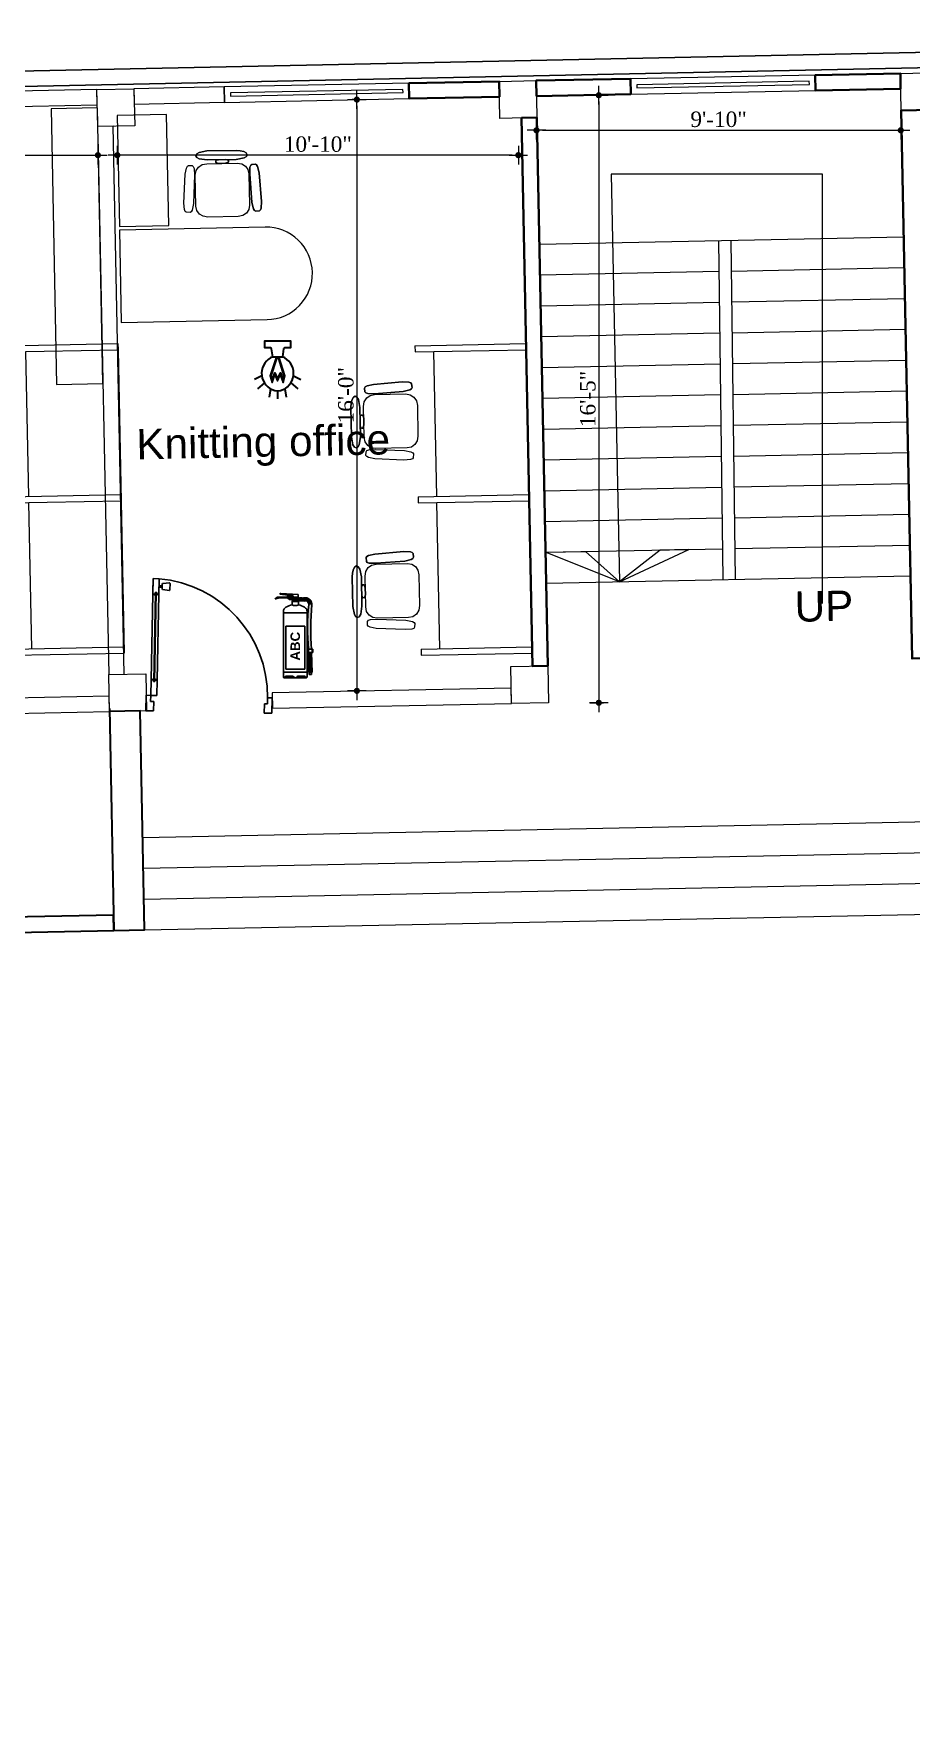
# Model space of a CAD drawing. Header units: inches. Extents: x -250485 to 735580, y -140410 to 288049.
# Drawn here: x 24158 to 24442, y 21796 to 22343 of the extents above; entities that cross this region are included whole.
import ezdxf

# ---------------------------------------------------------------- set-up
doc = ezdxf.new("R2010")
doc.units = ezdxf.units.IN
doc.header["$MEASUREMENT"] = 0
doc.header["$PDMODE"] = 35
doc.layers.get('0').update_dxf_attribs({"lineweight": 0})
doc.layers.get('Defpoints').update_dxf_attribs({"lineweight": 0})
for name, color, linetype, lineweight in [('A column', 106, 'Continuous', 40), ('A window', 150, 'Continuous', 0), ('COLUMN-2', 102, 'Continuous', 0), ('Emergency Light', 251, 'Continuous', 15), ('FURR', 207, 'Continuous', 5), ('Glass', 133, 'Continuous', 0), ('Layer1', 134, 'Continuous', 0), ('New furniture', 42, 'Continuous', 9), ('New stair', 40, 'Continuous', 35), ('new stair full height', 6, 'Continuous', 0), ('New Wall', 7, 'Continuous', 5), ('New window', 132, 'Continuous', 35), ('sheet', 7, 'Continuous', 15), ('TEX', 7, 'Continuous', 0), ('TEXT-BODY', 191, 'Continuous', 20), ('wall', 7, 'Continuous', 0)]:
    doc.layers.add(name, color=color, linetype=linetype, lineweight=lineweight)
for name, color, linetype in [('A site line', 7, 'Continuous'), ('A-Door', 150, 'Continuous'), ('FIREACC', 30, 'Continuous'), ('OUTSIDE', 253, 'Continuous')]:
    doc.layers.add(name, color=color, linetype=linetype)
doc.styles.add('REG', font='times.ttf')
doc.styles.get("Standard").update_dxf_attribs({"font": 'arialbd.ttf', "height": 24})
doc.styles.add('style1', font='arial.ttf')
doc.dimstyles.new('Dim-Pres', dxfattribs={"dimtxt": 5.5, "dimasz": 2, "dimexe": 1.5, "dimexo": 1.5, "dimgap": 1, "dimtad": 3, "dimdec": 0, "dimzin": 3, "dimdsep": 46, "dimlunit": 4, "dimtxsty": 'REG', "dimblk": 'point', "dimcen": 2, "dimclrd": 256, "dimclre": 256, "dimclrt": 7, "dimadec": 0, "dimazin": 0, "dimtfac": 0.75, "dimtdec": 0, "dimtmove": 1, "dimatfit": 3, "dimldrblk": 'point', "dimfxl": 0, "dimtolj": 1, "dimtzin": 0, "dimlwd": -1, "dimlwe": -1, "dimarcsym": 1})

# ---------------------------------------------------------------- blocks, each defined once
blk = doc.blocks.new('A$C410B7781')
at = {"layer": 'A window', "ltscale": 30}
blk.add_lwpolyline([(-51.04, 7.56), (-51.04, 2.56), (8.96, 2.56), (8.96, 7.56), (-51.04, 7.56)], dxfattribs=at)
blk.add_lwpolyline([(-49.04, 5.56), (-49.04, 4.56), (6.96, 4.56), (6.96, 5.56)], close=True, dxfattribs=at)
blk = doc.blocks.new('A$C1AFB17F6')
at = {"layer": 'FURR'}
for points in [[(2.91, 4.66), (3.26, 4.92), (3.51, 5.56), (3.6, 7.66), (3.09, 16.99), (2.62, 19.05), (2.27, 19.65), (1.89, 19.82), (0.69, 19.73), (0.34, 19.48), (0.13, 18.88), (0, 16.73), (0.6, 7.4), (1.03, 5.39), (1.33, 4.79), (1.71, 4.57)], [(17.5, 4.12), (19, 4.37), (20.2, 5.19), (20.97, 6.3), (21.27, 7.72), (21.27, 17.82), (20.97, 19.23), (20.2, 20.39), (19, 21.16), (17.5, 21.42), (7.63, 21.42), (6.13, 21.16), (4.93, 20.39), (4.12, 19.23), (3.86, 17.82), (3.86, 7.72), (4.12, 6.3), (4.93, 5.19), (6.13, 4.37), (7.63, 4.12)], [(23.41, 4.57), (23.76, 4.79), (24.1, 5.39), (24.53, 7.4), (25.13, 16.73), (25, 18.88), (24.78, 19.48), (24.44, 19.73), (23.24, 19.82), (22.86, 19.65), (22.51, 19.05), (22.04, 16.99), (21.53, 7.66), (21.61, 5.56), (21.87, 4.92), (22.21, 4.66)], [(17.24, 0), (18.61, 0.13), (19.77, 0.43), (20.54, 0.9), (20.84, 1.46), (20.84, 1.46), (20.54, 2.01), (19.77, 2.49), (17.24, 2.92), (7.8, 2.92), (5.23, 2.49), (4.46, 2.01), (4.2, 1.46), (4.2, 1.46), (4.46, 0.9), (5.23, 0.43), (7.8, 0)], [(13.72, 2.92), (14.36, 3), (14.66, 3.26), (14.66, 3.77), (13.72, 4.12), (11.49, 4.12), (10.55, 3.77), (10.55, 3.26), (10.81, 3), (11.49, 2.92)]]:
    blk.add_lwpolyline(points, close=True, dxfattribs=at)
for points in [[(3.6, 7.66), (3.09, 16.99), (2.62, 19.05), (2.27, 19.65), (1.89, 19.82), (0.69, 19.73), (0.34, 19.48), (0.13, 18.88), (0, 16.73), (0.6, 7.4), (1.03, 5.39), (1.33, 4.79), (1.71, 4.57), (2.91, 4.66), (3.26, 4.92), (3.51, 5.56), (3.6, 7.66)], [(7.63, 4.12), (17.5, 4.12), (19, 4.37), (20.2, 5.19), (20.97, 6.3), (21.27, 7.72), (21.27, 17.82), (20.97, 19.23), (20.2, 20.39), (19, 21.16), (17.5, 21.42), (7.63, 21.42), (6.13, 21.16), (4.93, 20.39), (4.12, 19.23), (3.86, 17.82), (3.86, 7.72), (4.12, 6.3), (4.93, 5.19), (6.13, 4.37), (7.63, 4.12)], [(21.53, 7.66), (22.04, 16.99), (22.51, 19.05), (22.86, 19.65), (23.24, 19.82), (24.44, 19.73), (24.78, 19.48), (25, 18.88), (25.13, 16.73), (24.53, 7.4), (24.1, 5.39), (23.76, 4.79), (23.41, 4.57), (22.21, 4.66), (21.87, 4.92), (21.61, 5.56), (21.53, 7.66)], [(7.8, 2.92), (17.24, 2.92), (19.77, 2.49), (20.54, 2.01), (20.84, 1.46), (20.84, 1.46), (20.54, 0.9), (19.77, 0.43), (18.61, 0.13), (17.24, 0), (7.8, 0), (5.23, 0.43), (4.46, 0.9), (4.2, 1.46), (4.2, 1.46), (4.46, 2.01), (5.23, 2.49), (7.8, 2.92)], [(11.49, 4.12), (13.72, 4.12), (14.66, 3.77), (14.66, 3.26), (14.36, 3), (13.72, 2.92), (11.49, 2.92), (10.81, 3), (10.55, 3.26), (10.55, 3.77), (11.49, 4.12)]]:
    blk.add_lwpolyline(points, dxfattribs=at)
blk = doc.blocks.new('A$C70336219')
at = {"layer": 'New furniture', "ltscale": 30, "elevation": -13.32}
blk.add_lwpolyline([(-65.58, -4.67), (-49.58, -4.67), (-49.58, 31.33), (-65.58, 31.33)], close=True, dxfattribs=at)
blk.add_lwpolyline([(-65.58, -4.67), (-49.58, -4.67), (-49.58, 31.33), (-65.58, 31.33)], close=True, dxfattribs=at)
at = {"layer": 'New furniture', "lineweight": 5, "elevation": -13.32}
blk.add_lwpolyline([(-65.58, -35.88), (-18.29, -35.88, 0.414214), (-3.29, -20.88), (-3.29, -20.88, 0.414214), (-18.29, -5.88), (-65.58, -5.88)], format="xyb", close=True, dxfattribs=at)
at = {"layer": 'New furniture', "xscale": -1, "rotation": 180}
blk.add_blockref('A$C1AFB17F6', (-44.48, 19.2, -13.32), dxfattribs=at)
blk = doc.blocks.new('A$C3E692030')
at = {"layer": 'Glass'}
for p, q in [((46.35, 100.43, -154.52), (10.35, 100.43, -154.52)), ((10.35, 100.43, -154.52), (10.35, 2.03, -154.52)), ((40.35, 100.43, -154.52), (40.35, 53.43, -154.52)), ((46.35, 102.43, -154.52), (46.35, 100.43, -154.52)), ((46.35, 53.43, -154.52), (10.35, 53.43, -154.52)), ((46.35, 51.43, -154.52), (10.35, 51.43, -154.52)), ((40.35, 51.43, -154.52), (40.35, 4.03, -154.52)), ((46.35, 53.43, -154.52), (46.35, 51.43, -154.52)), ((46.35, 4.03, -154.52), (10.35, 4.03, -154.52)), ((46.35, 2.03, -154.52), (10.35, 2.03, -154.52)), ((46.35, 4.03, -154.52), (46.35, 2.03, -154.52))]:
    blk.add_line(p, q, dxfattribs=at)
at = {"layer": 'Glass', "elevation": -154.52}
blk.add_lwpolyline([(46.35, 102.43), (10.35, 102.43), (10.35, 100.43)], dxfattribs=at)
at = {"layer": 'Glass', "xscale": 1.007734578024611, "yscale": 1.007734578024611, "zscale": 1.007734578024611, "rotation": 90}
for p in [(67.56, 65.45, -154.52), (68.19, 10.45, -154.52)]:
    blk.add_blockref('A$C1AFB17F6', p, dxfattribs=at)
blk = doc.blocks.new('A$C41F26458')
at = {"layer": 'A-Door'}
for p, q in [((-30.82, 93.07, 5.25), (-30.82, 87.23, 5.25)), ((-28.49, 93.07, 5.25), (-30.82, 93.07, 5.25)), ((-30.82, 90.44, 5.25), (-30.82, 89.86, 5.25)), ((-28.49, 87.23, 5.25), (-28.49, 93.07, 5.25)), ((-28.49, 90.44, 5.25), (-28.49, 89.86, 5.25)), ((-27.3, 90.44, 5.25), (-28.49, 90.44, 5.25)), ((-28.49, 89.86, 5.25), (-27.3, 89.86, 5.25)), ((-27.3, 91.05, 5.25), (-27.3, 89.25, 5.25)), ((-27.3, 89.86, 5.25), (-27.3, 90.44, 5.25)), ((-24.7, 91.58, 5.25), (-27.04, 91.34, 5.25)), ((-24.38, 89.01, 5.25), (-24.38, 91.29, 5.25)), ((-30.82, 87.23, 5.25), (-30.82, 54.7, 5.25)), ((-30.82, 87.23, 5.25), (-29.95, 87.23, 5.25)), ((-29.95, 87.81, 5.25), (-29.36, 87.81, 5.25)), ((-29.95, 87.23, 5.25), (-29.95, 87.81, 5.25)), ((-29.8, 87.81, 5.25), (-29.8, 54.11, 5.25)), ((-29.66, 87.81, 5.25), (-29.66, 54.11, 5.25)), ((-29.51, 87.81, 5.25), (-29.51, 54.11, 5.25)), ((-29.36, 87.81, 5.25), (-29.36, 87.23, 5.25)), ((-29.36, 87.23, 5.25), (-28.49, 87.23, 5.25)), ((-28.49, 87.23, 5.25), (-28.49, 54.7, 5.25)), ((-27.04, 88.96, 5.25), (-24.7, 88.72, 5.25)), ((-30.82, 48.86, 5.25), (-30.82, 54.7, 5.25)), ((-30.82, 54.7, 5.25), (-29.95, 54.7, 5.25)), ((-29.95, 54.7, 5.25), (-29.95, 54.11, 5.25)), ((-29.95, 54.11, 5.25), (-29.36, 54.11, 5.25)), ((-29.36, 54.11, 5.25), (-29.36, 54.7, 5.25)), ((-29.36, 54.7, 5.25), (-28.49, 54.7, 5.25)), ((-28.49, 54.7, 5.25), (-28.49, 48.86, 5.25)), ((-32.58, 48.86, 5.25), (-30.82, 48.86, 5.25)), ((-32.58, 43.02, 5.25), (-32.58, 48.86, 5.25)), ((-28.49, 48.86, 5.25), (-30.82, 48.86, 5.25)), ((-30.82, 48.86, 5.25), (-30.82, 46.52, 5.25)), ((-30.82, 46.52, 5.25), (-29.66, 46.52, 5.25)), ((-29.66, 46.52, 5.25), (-29.66, 43.02, 5.25)), ((12.22, 46.52, 5.25), (12.22, 43.02, 5.25)), ((13.39, 46.52, 5.25), (12.22, 46.52, 5.25)), ((15.14, 48.86, 5.25), (13.39, 48.86, 5.25)), ((13.39, 48.86, 5.25), (13.39, 46.52, 5.25)), ((15.14, 43.02, 5.25), (15.14, 48.86, 5.25)), ((-29.66, 43.02, 5.25), (-32.58, 43.02, 5.25)), ((12.22, 43.02, 5.25), (15.14, 43.02, 5.25))]:
    blk.add_line(p, q, dxfattribs=at)
blk.add_arc((-31.51, 48.27, 5.25), 44.9, 0.74522, 86.14639, dxfattribs=at)
at = {"layer": 'A-Door', "extrusion": (0, 0, -1)}
for centre, major_axis, start_param, end_param in [((-27.01, 91.05, 5.25), (-0.206, 0.206), 5.497787, 6.968915), ((-24.67, 91.29, 5.25), (-0.206, 0.206), 0.68573, 2.356194), ((-29.83, 87.28, 5.25), (-0.341, 0.341), 3.869573, 5.385489), ((-29.48, 87.28, 5.25), (0.341, 0.341), 0.897697, 2.413612), ((-27.01, 89.25, 5.25), (0.206, 0.206), 2.455863, 3.926991), ((-24.67, 89.01, 5.25), (0.206, 0.206), 0.785398, 2.455863)]:
    blk.add_ellipse(centre, major_axis=major_axis, ratio=1, start_param=start_param, end_param=end_param, dxfattribs=at)
at = {"layer": 'A-Door'}
for centre, major_axis, start_param, end_param in [((-29.83, 54.64, 5.25), (-0.341, -0.341), 3.869573, 5.385489), ((-29.48, 54.64, 5.25), (0.341, -0.341), 0.897697, 2.413612)]:
    blk.add_ellipse(centre, major_axis=major_axis, ratio=1, start_param=start_param, end_param=end_param, dxfattribs=at)
blk = doc.blocks.new('A$C16DB04AD')
at = {"layer": 'Emergency Light', "color": 154, "lineweight": 30}
for p, q in [((-6.54, -14.39), (-9.59, -15.98)), ((-5.43, -17.4), (-8.33, -19.77)), ((-2.95, -19.78), (-3.46, -23.22)), ((0, -20.7), (0, -24)), ((2.95, -19.78), (3.46, -23.22)), ((5.43, -17.4), (8.33, -19.77)), ((6.54, -14.39), (9.59, -15.98))]:
    blk.add_line(p, q, dxfattribs=at)
blk.add_lwpolyline([(-2, -6.57), (-2.49, -3.28, 0.371278), (-2.94, -2.89), (-5.25, -2.89), (-5.25, 0), (5.25, 0), (5.25, -2.89), (2.94, -2.89, 0.371278), (2.49, -3.28), (2, -6.57)], format="xyb", dxfattribs=at)
at = {"layer": 'Emergency Light', "color": 1, "lineweight": 30}
blk.add_lwpolyline([(-0.43, -6.57), (-3.01, -14.48), (-2.28, -17.27), (-1.1, -13.91), (0, -16.5), (1.1, -13.91), (2.28, -17.27), (3.01, -14.48), (0.43, -6.57)], dxfattribs=at)
at = {"layer": 'Emergency Light', "color": 154, "lineweight": 30}
blk.add_lwpolyline([(-2.02, -6.58), (2, -6.57)], dxfattribs=at)
at = {"layer": 'Emergency Light', "color": 1, "lineweight": 30}
blk.add_lwpolyline([(0.43, -7.28, 0.690361), (-0.43, -7.28), (-2.75, -14.5), (-2.25, -16.42), (-1.12, -13.21), (0, -15.86), (1.12, -13.21), (2.25, -16.42), (2.75, -14.5), (0.43, -7.28)], format="xyb", dxfattribs=at)
at = {"layer": 'Emergency Light', "color": 154, "lineweight": 30}
for centre, radius, start, end in [((0.78, -13.41), 7.38, 112.06714, 245.97666), ((-0.78, -13.41), 7.38, 294.02334, 67.93286), ((0, -15.96), 4.74, 241.9689, 298.0311)]:
    blk.add_arc(centre, radius, start, end, dxfattribs=at)
blk = doc.blocks.new('*U196')
at = {"layer": 'OUTSIDE', "linetype": 'Continuous'}
for points in [[(-100, 482), (-104, 460), (-79, 478)], [(-79, 478), (-104, 460), (-84, 462)], [(-84, 462), (-104, 460), (-77, 321)], [(-104, 460), (-97, 320), (-77, 321)], [(-85, 498), (-100, 482), (-47, 486)], [(-47, 486), (-100, 482), (-64, 484)], [(-64, 484), (-100, 482), (-79, 478)], [(-64, 504), (-85, 498), (-52, 503)], [(-52, 503), (-85, 498), (-47, 502)], [(-43, 502), (-85, 498), (-43, 486)], [(-85, 498), (-43, 502), (-47, 502)], [(-85, 498), (-47, 486), (-43, 486)], [(-52, 503), (-58, 504), (-64, 504)], [(-47, 486), (-64, 484), (-52, 485)], [(-52, 485), (-64, 484), (-58, 484)], [(-97, 320), (-102, 180), (-82, 180)], [(-77, 321), (-97, 320), (-82, 180)], [(-103, 111), (-104, 62), (-84, 62)], [(-82, 160), (-103, 111), (-83, 111)], [(-102, 160), (-103, 111), (-82, 160)], [(-83, 111), (-103, 111), (-84, 62)]]:
    blk.add_solid(points, dxfattribs=at)
blk = doc.blocks.new('*U195')
at = {"layer": 'OUTSIDE', "linetype": 'Continuous'}
for points in [[(0, 488), (-1, 487), (1, 486)], [(-1, 487), (0, 486), (1, 486)], [(0, 500), (0, 488), (1, 486)], [(1, 500), (0, 500), (1, 486)], [(1, 500), (1, 486), (2, 488)], [(1, 500), (1, 500), (2, 488)], [(1, 500), (1, 500), (1, 486)], [(2, 488), (1, 486), (2, 487)], [(2, 487), (1, 486), (2, 486)]]:
    blk.add_solid(points, dxfattribs=at)
blk = doc.blocks.new('ABC')
at = {"layer": 'FIREACC', "color": 11}
for p, q in [((-39151.6, 31714.1), (-39192.8, 31719.9)), ((-39100.5, 31717.2), (-39188.6, 31723.6)), ((-39135.7, 31711.8), (-39151.1, 31714)), ((-39100.5, 31717.2), (-39101.7, 31701.2)), ((-39154.2, 31706.6), (-39205.4, 31703.9)), ((-39153.3, 31701.1), (-39200, 31699.5)), ((-39175.5, 31633.6), (-39175.5, 31300.6)), ((-39133.8, 31707.7), (-39153.8, 31706.7)), ((-39127.3, 31701.9), (-39152.9, 31701.1)), ((-39133.7, 31709.3), (-39133.9, 31706.3)), ((-39099.5, 31682), (-39131.5, 31682)), ((-39131.5, 31682), (-39131.5, 31666)), ((-39126.8, 31704), (-39131.4, 31703.7)), ((-39100.3, 31685.2), (-39130.7, 31685.2)), ((-39130.7, 31683.6), (-39130.7, 31682)), ((-39100.3, 31683.6), (-39130.7, 31683.6)), ((-39129.4, 31697.8), (-39129.4, 31701.2)), ((-39129.4, 31701.2), (-39127.5, 31701.2)), ((-39129.4, 31685.2), (-39129.4, 31697.1)), ((-39127, 31701.2), (-39101.6, 31701.2)), ((-39105.9, 31702.6), (-39126.8, 31701.9)), ((-39105.9, 31705.1), (-39126.3, 31704)), ((-39106, 31703.5), (-39105.9, 31705.1)), ((-39102.2, 31701.2), (-39101.8, 31707.1)), ((-39101.6, 31685.2), (-39101.6, 31701.2)), ((-39100.3, 31683.6), (-39100.3, 31682)), ((-39099.5, 31682), (-39099.5, 31666)), ((-39055.5, 31633.6), (-39055.5, 31300.6)), ((-39128.8, 31305.6), (-39163.6, 31305.6)), ((-39102.2, 31305.6), (-39066.5, 31305.6))]:
    blk.add_line(p, q, dxfattribs=at)
for centre, radius in [((-39115.5, 31693.2), 8), ((-39115.5, 31693.2), 7.11), ((-39104.1, 31703.3), 0.818)]:
    blk.add_circle(centre, radius, dxfattribs=at)
for centre, radius, start, end in [((-39188.8, 31719.6), 4, 85.8388, 175.8388), ((-39136.1, 31709.5), 2.4, 355.8388, 82.00949), ((-39201.9, 31687.7), 16.6, 102.07309, 158.07865), ((-39195.2, 31655.6), 44.2, 96.19339, 120.02539), ((-39149.4, 31630.6), 26.3, 119.53105, 173.38982), ((-39115, 31581.1), 86.5, 100.99993, 123.20795), ((-39131.5, 31706.1), 2.4, 175.8388, 273.07991), ((-39130.7, 31684.4), 0.8, 90, 270), ((-39104.1, 31703.3), 1.96, 175.8388, 355.8388), ((-39100.3, 31684.4), 0.8, 270, 90), ((-39116, 31581.1), 86.5, 56.79205, 79.00007), ((-39081.6, 31630.6), 26.3, 6.61018, 60.46895), ((-39171.3, 31302.3), 4.51, 202.08138, 252.76633), ((-39172.9, 31302.4), 4.45, 276.37731, 340.98679), ((-39160, 31298.3), 9.06, 135.26832, 162.98104), ((-39164, 31301.8), 3.74, 83.25735, 130.41736), ((-39128.4, 31298.8), 6.79, 39.64174, 93.39989), ((-39115.8, 31305.7), 7.75, 199.80056, 272.52003), ((-39115.2, 31305.7), 7.75, 267.47997, 340.19944), ((-39102.6, 31298.8), 6.79, 86.60011, 140.35826), ((-39067, 31301.8), 3.74, 49.58264, 96.74265), ((-39071, 31298.3), 9.06, 17.01896, 44.73168), ((-39058.1, 31302.4), 4.45, 199.01321, 263.62269), ((-39059.7, 31302.3), 4.51, 287.23367, 337.91862)]:
    blk.add_arc(centre, radius, start, end, dxfattribs=at)
at = {"layer": 'OUTSIDE', "color": 11}
for p, q in [((-39055.5, 31626), (-39175.5, 31626)), ((-39125.1, 31706.4), (-39126.9, 31706.4)), ((-39126.9, 31705.7), (-39125.1, 31705.7)), ((-39118.4, 31695), (-39120.3, 31696.2)), ((-39116.2, 31689.4), (-39118.2, 31699.8)), ((-39115.8, 31697.9), (-39116.2, 31688.6)), ((-39115.8, 31697.9), (-39115.5, 31697.9)), ((-39115.8, 31697.9), (-39115.5, 31697.9)), ((-39115.1, 31697.9), (-39115.5, 31697.9)), ((-39115.1, 31697.9), (-39114.8, 31688.6)), ((-39114.8, 31689.4), (-39112.8, 31699.8)), ((-39112.6, 31695), (-39110.7, 31696.2)), ((-39101.7, 31701.2), (-39102.2, 31701.2)), ((-39096.3, 31699.5), (-39101.6, 31699.5)), ((-39096.3, 31695.5), (-39101.6, 31695.5)), ((-39096.3, 31690.9), (-39101.6, 31690.9)), ((-39096.3, 31686.9), (-39101.6, 31686.9)), ((-39096.3, 31699.5), (-39096.3, 31686.9)), ((-39080.4, 31698.9), (-39092, 31698.9)), ((-39080.3, 31697.8), (-39092, 31697.8)), ((-39080.3, 31688.6), (-39092, 31688.6)), ((-39080.4, 31687.5), (-39092, 31687.5)), ((-39080.3, 31701.2), (-39091.7, 31701.2)), ((-39080.3, 31685.2), (-39091.7, 31685.2)), ((-39080.3, 31701.2), (-39080.3, 31685.2)), ((-39080.2, 31686.6), (-39077.6, 31686.6)), ((-39063.4, 31685.2), (-39068.2, 31685.2)), ((-39055.5, 31326), (-39175.5, 31326)), ((-39058.3, 31298), (-39172.7, 31298))]:
    blk.add_line(p, q, dxfattribs=at)
at = {"layer": 'OUTSIDE', "color": 1}
for p, q in [((-39080.2, 31699.8), (-39077.6, 31699.8)), ((-39063.4, 31701.2), (-39068.2, 31701.2)), ((-39163.5, 31341.8), (-39163.5, 31557.8)), ((-39163.5, 31557.8), (-39067.5, 31557.8)), ((-39067.5, 31557.8), (-39067.5, 31341.8)), ((-39055.5, 31442), (-39027.5, 31442)), ((-39055.5, 31426), (-39027.5, 31426)), ((-39049.5, 31442), (-39049.5, 31426)), ((-39029.6, 31442), (-39029.6, 31426)), ((-39027.5, 31442), (-39027.5, 31426)), ((-39067.5, 31341.8), (-39163.5, 31341.8)), ((-39049, 31347.6), (-39049, 31346)), ((-39049, 31347.6), (-39029.8, 31347.6)), ((-39048.6, 31346), (-39049, 31346)), ((-39049, 31346), (-39049, 31328)), ((-39048.6, 31345.9), (-39048.6, 31328)), ((-39047.4, 31326), (-39031.4, 31326)), ((-39046.2, 31325), (-39046.2, 31326)), ((-39032.6, 31325), (-39046.2, 31325)), ((-39043.3, 31346), (-39045.7, 31346)), ((-39045.7, 31345.9), (-39045.7, 31328)), ((-39045.7, 31325), (-39045.7, 31314)), ((-39033.2, 31324.1), (-39045.7, 31324.1)), ((-39045.7, 31314), (-39033.2, 31314)), ((-39043.3, 31345.9), (-39043.3, 31328)), ((-39040.6, 31326), (-39040.6, 31346)), ((-39040.6, 31326), (-39040.6, 31346)), ((-39040.6, 31346), (-39038.2, 31346)), ((-39038.2, 31326), (-39038.2, 31346)), ((-39035.6, 31346), (-39033.2, 31346)), ((-39035.6, 31345.9), (-39035.6, 31328)), ((-39033.2, 31345.9), (-39033.2, 31328)), ((-39033.2, 31325), (-39033.2, 31314)), ((-39032.6, 31325), (-39032.6, 31326)), ((-39030.3, 31346), (-39029.8, 31346)), ((-39030.3, 31345.9), (-39030.3, 31328)), ((-39029.8, 31347.6), (-39029.8, 31346)), ((-39029.8, 31346), (-39029.8, 31328))]:
    blk.add_line(p, q, dxfattribs=at)
at = {"layer": 'OUTSIDE', "color": 11}
for centre, radius, start, end in [((-39140.2, 31705.9), 14, 1.77957, 358.97453), ((-39140.2, 31705.9), 13.6, 1.83687, 358.94152), ((-39118, 31687.9), 25.7, 238.3845, 275.60378), ((-39126.9, 31706), 0.343, 90, 270), ((-39125.1, 31706), 0.343, 270, 90), ((-39115.5, 31693.2), 5.65, 115.63076, 148.08375), ((-39115.5, 31693.2), 3.41, 125.50028, 148.08375), ((-39115.5, 31687.6), 1.22, 124.19912, 55.3937), ((-39113.4, 31689.8), 27.6, 265.6954, 300.31632), ((-39115.5, 31693.2), 3.41, 31.91625, 54.49972), ((-39115.5, 31693.2), 5.65, 31.91625, 64.36924), ((-39091.5, 31693.8), 7.45, 91.18835, 129.78732), ((-39091.5, 31692.6), 7.45, 230.21268, 268.81165), ((-39089.6, 31693.2), 5.13, 117.45336, 242.54664), ((-39091.9, 31700.9), 1.98, 181.04736, 268.0119), ((-39091.9, 31685.5), 1.98, 91.9881, 178.95264), ((-39066.2, 31730.2), 45.1, 255.45516, 267.51639), ((-39063.5, 31669), 32.2, 354.97374, 89.84436), ((-39063.5, 31669), 16.2, 356.22735, 89.67485), ((-37883.4, 31547.2), 1170.2, 174.07729, 185.15561)]:
    blk.add_arc(centre, radius, start, end, dxfattribs=at)
at = {"layer": 'OUTSIDE', "color": 1}
for centre, radius, start, end in [((-39066.2, 31656.2), 45.1, 92.48361, 104.54484), ((-37872.2, 31546.6), 1165.4, 174.11132, 185.14939), ((-35847.1, 31458.9), 3202.3, 180.58939, 181.99252), ((-35847.1, 31458.9), 3186.3, 180.59235, 182.00253), ((-39046.1, 31328.7), 2.97, 192.25412, 244.01904), ((-39045.7, 31328.7), 2.97, 192.25412, 244.01904), ((-39042.8, 31328.7), 2.97, 192.25412, 244.01904), ((-39040.4, 31328.7), 2.97, 192.25412, 244.01904), ((-39038.5, 31328.7), 2.97, 295.98096, 347.74588), ((-39036.1, 31328.7), 2.97, 295.98096, 347.74588), ((-39033.2, 31328.7), 2.97, 295.98096, 347.74588), ((-39032.7, 31328.7), 2.97, 295.98096, 347.74588)]:
    blk.add_arc(centre, radius, start, end, dxfattribs=at)
at = {"layer": 'OUTSIDE', "color": 11, "linetype": 'Continuous', "xscale": -0.8000000000029104, "yscale": 0.7999999999992724, "zscale": 0.7999999999999443}
blk.add_blockref('*U195', (-39114.8, 31298), dxfattribs=at)
at = {"layer": 'OUTSIDE', "color": 1, "linetype": 'Continuous', "xscale": -0.8000000000029104, "yscale": 0.7999999999992724, "zscale": 0.7999999999999443}
blk.add_blockref('*U196', (-39114.8, 31298), dxfattribs=at)
at = {"layer": 'sheet', "color": 5, "insert": (-39091, 31384.5), "char_height": 48, "width": 165, "attachment_point": 7, "rotation": 90}
blk.add_mtext('{\\C6;ABC}', dxfattribs=at)
blk = doc.blocks.new('dot')
at = {"color": 4}
for p, q in [((-1.5, 0), (1.5, 0)), ((0, 1.5), (0, -1.5))]:
    blk.add_line(p, q, dxfattribs=at)
at = {"color": 6, "const_width": 0.5}
blk.add_lwpolyline([(-0.25, 0, 1), (0.25, 0, 1)], format="xyb", close=True, dxfattribs=at)
blk = doc.blocks.new('point')
blk.add_blockref('dot', (0, 0))
blk = doc.blocks.new('*D388')
at = {"layer": 'Defpoints', "color": 0, "ltscale": 30, "transparency": 16777216}
for p in [(24055.39, 22310.54, -11.61), (24178.33, 22310, -12.82), (24178.33, 22303.69)]:
    blk.add_point(p, dxfattribs=at)
at = {"layer": 'Layer1', "ltscale": 30, "transparency": 16777216}
for p, q in [((24055.39, 22305.4), (24055.39, 22302.19)), ((24057.39, 22303.69), (24176.33, 22303.69)), ((24178.33, 22305.05), (24178.33, 22302.19))]:
    blk.add_line(p, q, dxfattribs=at)
at = {"layer": 'Layer1', "ltscale": 30, "transparency": 16777216, "xscale": 2, "yscale": 2, "zscale": 2, "rotation": 180}
blk.add_blockref('point', (24055.39, 22303.69), dxfattribs=at)
at = {"layer": 'Layer1', "ltscale": 30, "transparency": 16777216, "xscale": 2, "yscale": 2, "zscale": 2}
blk.add_blockref('point', (24178.33, 22303.69), dxfattribs=at)
at = {"layer": 'Layer1', "color": 7, "ltscale": 30, "transparency": 16777216, "insert": (24116.86, 22307.24), "char_height": 5, "attachment_point": 5, "style": 'REG'}
blk.add_mtext('\\A1;10\'-3"', dxfattribs=at)
blk = doc.blocks.new('*D389')
at = {"layer": 'Defpoints', "color": 0, "ltscale": 30, "transparency": 16777216}
for p in [(24264.02, 22321.72, -11.61), (24262.33, 22129.96), (24267.86, 22129.96, -12.82)]:
    blk.add_point(p, dxfattribs=at)
at = {"layer": 'Layer1', "ltscale": 30, "transparency": 16777216}
for p, q in [((24262.29, 22321.72), (24260.83, 22321.72)), ((24262.33, 22319.72), (24262.33, 22131.96)), ((24263.47, 22129.96), (24260.83, 22129.96))]:
    blk.add_line(p, q, dxfattribs=at)
at = {"layer": 'Layer1', "ltscale": 30, "transparency": 16777216, "xscale": 2, "yscale": 2, "zscale": 2}
for p, rotation in [((24262.33, 22321.72), 90), ((24262.33, 22129.96), 270)]:
    blk.add_blockref('point', p, dxfattribs=dict(at, rotation=rotation))
at = {"layer": 'Layer1', "color": 7, "ltscale": 30, "transparency": 16777216, "insert": (24258.78, 22225.84), "char_height": 5, "attachment_point": 5, "rotation": 90, "style": 'REG'}
blk.add_mtext('\\A1;16\'-0"', dxfattribs=at)
blk = doc.blocks.new('*D390')
at = {"layer": 'Defpoints', "color": 0, "ltscale": 30, "transparency": 16777216}
for p in [(24184.64, 22313.13, -11.61), (24314.7, 22315.74, -11.61), (24184.64, 22303.69)]:
    blk.add_point(p, dxfattribs=at)
at = {"layer": 'Layer1', "ltscale": 30, "transparency": 16777216}
for p, q in [((24184.64, 22305.96), (24184.64, 22302.19)), ((24314.7, 22306.37), (24314.7, 22302.19)), ((24312.7, 22303.69), (24186.64, 22303.69))]:
    blk.add_line(p, q, dxfattribs=at)
at = {"layer": 'Layer1', "ltscale": 30, "transparency": 16777216, "xscale": 2, "yscale": 2, "zscale": 2, "rotation": 180}
blk.add_blockref('point', (24184.64, 22303.69), dxfattribs=at)
at = {"layer": 'Layer1', "ltscale": 30, "transparency": 16777216, "xscale": 2, "yscale": 2, "zscale": 2}
blk.add_blockref('point', (24314.7, 22303.69), dxfattribs=at)
at = {"layer": 'Layer1', "color": 7, "ltscale": 30, "transparency": 16777216, "insert": (24249.67, 22307.24), "char_height": 5, "attachment_point": 5, "style": 'REG'}
blk.add_mtext('\\A1;10\'-10"', dxfattribs=at)
blk = doc.blocks.new('*D391')
at = {"layer": 'Defpoints', "color": 0, "ltscale": 30, "transparency": 16777216}
for p in [(24320.58, 22321.86, -11.61), (24438.72, 22324.23, -11.61), (24438.72, 22311.75)]:
    blk.add_point(p, dxfattribs=at)
at = {"layer": 'Layer1', "ltscale": 30, "transparency": 16777216}
for p, q in [((24320.58, 22314.14), (24320.58, 22310.25)), ((24322.58, 22311.75), (24436.72, 22311.75)), ((24438.72, 22314.48), (24438.72, 22310.25))]:
    blk.add_line(p, q, dxfattribs=at)
at = {"layer": 'Layer1', "ltscale": 30, "transparency": 16777216, "xscale": 2, "yscale": 2, "zscale": 2, "rotation": 180}
blk.add_blockref('point', (24320.58, 22311.75), dxfattribs=at)
at = {"layer": 'Layer1', "ltscale": 30, "transparency": 16777216, "xscale": 2, "yscale": 2, "zscale": 2}
blk.add_blockref('point', (24438.72, 22311.75), dxfattribs=at)
at = {"layer": 'Layer1', "color": 7, "ltscale": 30, "transparency": 16777216, "insert": (24379.65, 22315.3), "char_height": 5, "attachment_point": 5, "style": 'REG'}
blk.add_mtext('\\A1;9\'-10"', dxfattribs=at)
blk = doc.blocks.new('*D392')
at = {"layer": 'Defpoints', "color": 0, "ltscale": 30, "transparency": 16777216}
for p in [(24334.35, 22323.13, -11.61), (24324.5, 22126.1, -12.82), (24340.79, 22126.1)]:
    blk.add_point(p, dxfattribs=at)
at = {"layer": 'Layer1', "ltscale": 30, "transparency": 16777216}
for p, q in [((24339.19, 22323.13), (24342.29, 22323.13)), ((24340.79, 22321.13), (24340.79, 22128.1)), ((24337.83, 22126.1), (24342.29, 22126.1))]:
    blk.add_line(p, q, dxfattribs=at)
at = {"layer": 'Layer1', "ltscale": 30, "transparency": 16777216, "xscale": 2, "yscale": 2, "zscale": 2}
for p, rotation in [((24340.79, 22323.13), 90), ((24340.79, 22126.1), 270)]:
    blk.add_blockref('point', p, dxfattribs=dict(at, rotation=rotation))
at = {"layer": 'Layer1', "color": 7, "ltscale": 30, "transparency": 16777216, "insert": (24337.25, 22224.62), "char_height": 5, "attachment_point": 5, "rotation": 90, "style": 'REG'}
blk.add_mtext('\\A1;16\'-5"', dxfattribs=at)

msp = doc.modelspace()

# ---------------------------------------------------------------- linework, layer by layer
at = {"layer": 'A column', "color": 7, "ltscale": 30, "elevation": -11.61}
for points in [[(24279.33, 22322.03), (24308.56, 22322.62), (24308.46, 22327.62), (24279.23, 22327.03)], [(24320.56, 22322.86), (24351.14, 22323.47), (24351.04, 22328.47), (24320.46, 22327.86)], [(24411.12, 22324.67), (24438.7, 22325.23), (24438.6, 22330.23), (24411.02, 22329.67)]]:
    msp.add_lwpolyline(points, close=True, dxfattribs=at)
at = {"layer": 'A column', "color": 7, "ltscale": 30}
for points, elevation in [([(24448.84, 22318.43), (24452.41, 22140.63), (24442.41, 22140.43), (24438.84, 22318.23), (24448.84, 22318.43)], -24.93), ([(24315.7, 22315.76), (24319.26, 22137.99), (24324.26, 22138.09), (24320.7, 22315.86), (24315.7, 22315.76)], -11.61)]:
    msp.add_lwpolyline(points, dxfattribs=dict(at, elevation=elevation))
at = {"layer": 'A site line', "color": 7, "ltscale": 30, "elevation": -11.61}
for points in [[(22207.16, 21197.58), (22234.13, 22291.01), (24734.61, 22343.08), (24725.77, 21985.96)], [(22212.16, 21197.46), (22239.01, 22286.12), (24729.48, 22337.97), (24720.77, 21986.08)]]:
    msp.add_lwpolyline(points, dxfattribs=at)
at = {"layer": 'COLUMN-2', "color": 7, "ltscale": 20000}
for points, elevation in [([(24308.46, 22327.62), (24320.46, 22327.86), (24320.7, 22315.86), (24308.7, 22315.62), (24308.46, 22327.62)], -11.61), ([(24438.6, 22330.23), (24450.6, 22330.47), (24450.84, 22318.47), (24438.84, 22318.23), (24438.6, 22330.23)], -11.61), ([(24178.03, 22325), (24190.02, 22325.24), (24190.26, 22313.24), (24178.27, 22313), (24178.03, 22325)], -11.61), ([(24312.26, 22137.85), (24324.26, 22138.09), (24324.5, 22126.1), (24312.5, 22125.86), (24312.26, 22137.85)], -12.82), ([(24181.83, 22135.24), (24193.83, 22135.48), (24194.07, 22123.48), (24182.07, 22123.24), (24181.83, 22135.24)], -12.82)]:
    msp.add_lwpolyline(points, dxfattribs=dict(at, elevation=elevation))
at = {"layer": 'New stair', "color": 7, "ltscale": 30}
for points, elevation in [([(24182.05, 22124.24), (24183.5, 22052.25), (24193.49, 22052.45), (24192.07, 22123.44), (24182.07, 22123.24)], -12.35), ([(24060.62, 22049.79), (24183.5, 22052.25), (24183.4, 22057.25), (24060.52, 22054.79), (24060.62, 22049.79)], -12.61)]:
    msp.add_lwpolyline(points, dxfattribs=dict(at, elevation=elevation))
at = {"layer": 'new stair full height', "color": 7, "ltscale": 30}
for p, q in [((24192.89, 22082.45, -12.34), (24723.42, 22093.09, -11.33)), ((24193.09, 22072.45, -12.34), (24723.17, 22083.08, -11.33)), ((24193.29, 22062.45, -12.34), (24722.93, 22073.07, -11.33)), ((24193.49, 22052.45, -12.34), (24722.68, 22063.07, -11.33))]:
    msp.add_line(p, q, dxfattribs=at)
at = {"layer": 'New Wall', "color": 7, "ltscale": 30}
for points, elevation in [([(24146.68, 22319.37), (24178.13, 22320), (24178.03, 22325), (24146.58, 22324.37)], -11.61), ([(24190.12, 22320.24), (24219.35, 22320.83), (24219.25, 22325.83), (24190.02, 22325.24)], -11.61), ([(24234.96, 22124.3), (24312.5, 22125.86), (24312.4, 22130.85), (24234.86, 22129.3)], -12.82), ([(24150.63, 22122.61), (24182.07, 22123.24), (24181.97, 22128.24), (24150.53, 22127.61)], -12.82)]:
    msp.add_lwpolyline(points, close=True, dxfattribs=dict(at, elevation=elevation))
at = {"layer": 'New Wall', "color": 7, "ltscale": 30, "elevation": -12.82}
msp.add_lwpolyline([(24178.33, 22310), (24181.83, 22135.24), (24186.83, 22135.34), (24183.27, 22313.1), (24178.27, 22313)], dxfattribs=at)
at = {"layer": 'TEX', "color": 7, "lineweight": 0, "ltscale": 30, "elevation": -12.82}
msp.add_lwpolyline([(24178.15, 22319), (24163.15, 22318.7), (24164.94, 22229.32), (24179.94, 22229.62), (24178.15, 22319)], dxfattribs=at)
at = {"layer": 'TEXT-BODY', "color": 7, "ltscale": 30}
for points, elevation in [([(24413.32, 22158.25), (24413.32, 22297.5), (24344.83, 22297.5), (24347.48, 22165.37), (24323.52, 22174.89), (24336.49, 22175.15), (24347.48, 22165.37), (24370.02, 22175.82), (24360.7, 22175.63), (24347.48, 22165.37)], -11.61), ([(24321.52, 22274.87), (24439.67, 22277.24)], -11.61), ([(24381.09, 22166.04), (24379.73, 22276.05)], -12.82), ([(24385.09, 22166.12), (24383.73, 22276.1)], -12.82), ([(24383.85, 22266.12), (24439.87, 22267.24)], -11.61), ([(24321.72, 22264.87), (24379.85, 22266.04)], -11.61), ([(24383.97, 22256.12), (24440.07, 22257.24)], -11.61), ([(24321.92, 22254.87), (24379.98, 22256.04)], -11.61), ([(24322.12, 22244.87), (24380.1, 22246.04)], -11.61), ([(24384.1, 22246.12), (24440.27, 22247.24)], -11.61), ([(24322.32, 22234.88), (24380.22, 22236.04)], -11.61), ([(24322.32, 22234.88), (24380.22, 22236.04)], -11.61), ([(24384.22, 22236.12), (24440.47, 22237.24)], -11.61), ([(24384.22, 22236.12), (24440.47, 22237.24)], -11.61), ([(24322.52, 22224.88), (24380.35, 22226.04)], -11.61), ([(24384.35, 22226.12), (24440.67, 22227.25)], -11.61), ([(24322.72, 22214.88), (24380.47, 22216.04)], -11.61), ([(24384.47, 22216.12), (24440.87, 22217.25)], -11.61), ([(24384.6, 22206.12), (24441.07, 22207.25)], -11.61), ([(24384.6, 22206.12), (24441.07, 22207.25)], -11.61), ([(24322.92, 22204.88), (24380.6, 22206.04)], -11.61), ([(24322.92, 22204.88), (24380.6, 22206.04)], -11.61), ([(24323.12, 22194.88), (24380.72, 22196.04)], -11.61), ([(24323.12, 22194.88), (24380.72, 22196.04)], -11.61), ([(24384.72, 22196.12), (24441.27, 22197.25)], -11.61), ([(24384.72, 22196.12), (24441.27, 22197.25)], -11.61), ([(24323.32, 22184.89), (24380.85, 22186.04)], -11.61), ([(24384.84, 22186.12), (24441.47, 22187.25)], -11.61), ([(24323.52, 22174.89), (24380.97, 22176.04)], -11.61), ([(24384.97, 22176.12), (24441.67, 22177.26)], -11.61), ([(24323.72, 22164.89), (24441.87, 22167.26)], -11.61)]:
    msp.add_lwpolyline(points, dxfattribs=dict(at, elevation=elevation))

# ---------------------------------------------------------------- block references
at = {"layer": 'Emergency Light', "lineweight": 30, "xscale": 0.7868064756185049, "yscale": 0.7868064756185049, "zscale": 0.7868064756213451}
msp.add_blockref('A$C16DB04AD', (24236.62, 22243.5), dxfattribs=at)
at = {"layer": 'New furniture', "color": 7, "ltscale": 30, "rotation": 1.148867974906783}
msp.add_blockref('A$C70336219', (24250.77, 22286.59, 1.71), dxfattribs=at)
at = {"layer": 'New window', "color": 7, "ltscale": 30, "rotation": 1.148867974906783}
for p in [(24402.22, 22321.94, -11.61), (24270.43, 22319.29, -11.61)]:
    msp.add_blockref('A$C410B7781', p, dxfattribs=at)
at = {"layer": 'TEX', "color": 7, "lineweight": 0, "ltscale": 30, "xscale": -1, "rotation": 1.148867974906755}
for p in [(24197.21, 22140.4, 142.91), (24329.57, 22140.4, 142.91)]:
    msp.add_blockref('A$C3E692030', p, dxfattribs=at)
at = {"layer": 'TEX', "color": 7, "lineweight": 0, "ltscale": 30, "xscale": 0.8571428571396161, "yscale": 0.857142857144936, "zscale": 0.8571428571428469, "rotation": 358.8511320250227}
msp.add_blockref('A$C41F26458', (24221.05, 22086.09, -17.32), dxfattribs=at)
at = {"layer": 'wall', "color": 1, "lineweight": 53, "xscale": 0.06433683165232651, "yscale": 0.06433683165232651, "zscale": 0.06433683165094806}
msp.add_blockref('ABC', (26758.91, 20120.58), dxfattribs=at)

# ---------------------------------------------------------------- texts
at = {"layer": 'TEX', "color": 7, "lineweight": 0, "ltscale": 30, "width": 99.907, "attachment_point": 1, "rotation": 1.1489, "style": 'style1'}
for s, insert, char_height in [('Knitting office', (24190.68, 22214.84, -7.5), 9.8156), ('UP', (24404.19, 22162.16, -11.6), 9.816)]:
    msp.add_mtext(s, dxfattribs=dict(at, insert=insert, char_height=char_height))

# ---------------------------------------------------------------- dimensions: what is measured, and where the dimension line sits
at = {"layer": 'Layer1', "ltscale": 30}
for base, p1, p2, picture, middle in [((24262.33, 22129.96), (24264.02, 22321.72, -11.61), (24267.86, 22129.96, -12.82), '*D389', (24258.78, 22225.84)), ((24340.79, 22126.1), (24334.35, 22323.13, -11.61), (24324.5, 22126.1, -12.82), '*D392', (24337.25, 22224.62))]:
    dim = msp.add_linear_dim(base=base, p1=p1, p2=p2, angle=90, dimstyle='Dim-Pres', override={"dimtxt": 5, "dimfxl": 4, "dimfxlon": 1}, dxfattribs=at)
    dim.commit()
    dim.dimension.update_dxf_attribs({"geometry": picture, "text_midpoint": middle})
for base, p1, p2, picture, middle in [((24438.72, 22311.75), (24320.58, 22321.86, -11.61), (24438.72, 22324.23, -11.61), '*D391', (24379.65, 22315.3)), ((24184.64, 22303.69), (24314.7, 22315.74, -11.61), (24184.64, 22313.13, -11.61), '*D390', (24249.67, 22307.24)), ((24178.33, 22303.69), (24055.39, 22310.54, -11.61), (24178.33, 22310, -12.82), '*D388', (24116.86, 22307.24))]:
    dim = msp.add_linear_dim(base=base, p1=p1, p2=p2, dimstyle='Dim-Pres', override={"dimtxt": 5, "dimfxl": 4, "dimfxlon": 1}, dxfattribs=at)
    dim.commit()
    dim.dimension.update_dxf_attribs({"geometry": picture, "text_midpoint": middle})

doc.saveas('drawing.dxf')
